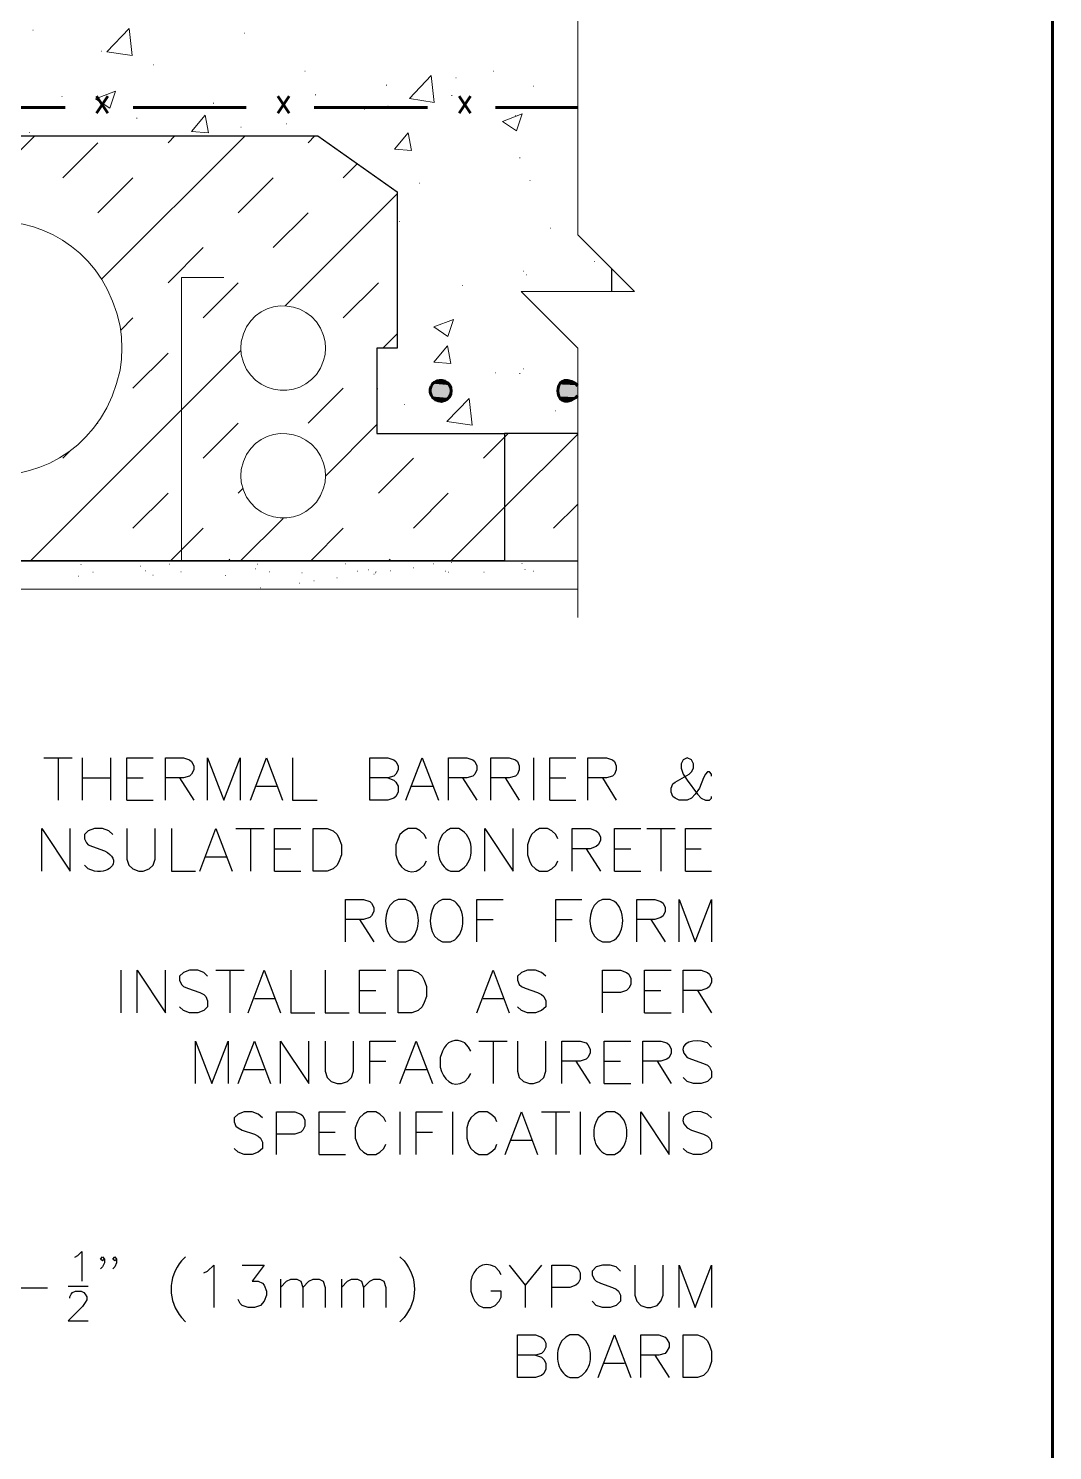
# Model space of a CAD drawing. Header units: millimetres. Extents: x 14 to 201, y 16 to 268.
# Drawn here: x 143.9 to 201.3, y 80.2 to 159.9 of the extents above; entities that cross this region are included whole.
import ezdxf

# ---------------------------------------------------------------- set-up
doc = ezdxf.new("R2010")
doc.units = ezdxf.units.MM
doc.header["$MEASUREMENT"] = 0
doc.layers.get('0').update_dxf_attribs({"linetype": 'CONTINUOUS'})

msp = doc.modelspace()

# ---------------------------------------------------------------- hatches: boundary and pattern name
at = {"true_color": 0x000007}
for points in [[(166.455, 139.848), (167.598, 139.742), (166.412, 139.742)], [(166.412, 139.742), (167.598, 139.636), (166.412, 139.636)], [(166.412, 139.742), (167.598, 139.742), (167.598, 139.636)], [(166.412, 139.636), (167.598, 139.531), (166.412, 139.531)], [(166.412, 139.636), (167.598, 139.636), (167.598, 139.531)], [(166.412, 139.531), (167.555, 139.425), (166.455, 139.425)], [(166.412, 139.531), (167.598, 139.531), (167.555, 139.425)], [(166.497, 139.954), (167.555, 139.848), (166.455, 139.848)], [(166.455, 139.848), (167.555, 139.848), (167.598, 139.742)], [(166.56, 140.039), (167.513, 139.954), (166.497, 139.954)], [(166.497, 139.954), (167.513, 139.954), (167.555, 139.848)], [(166.645, 140.102), (167.449, 140.039), (166.56, 140.039)], [(166.56, 140.039), (167.449, 140.039), (167.513, 139.954)], [(166.73, 140.166), (167.365, 140.102), (166.645, 140.102)], [(166.645, 140.102), (167.365, 140.102), (167.449, 140.039)], [(166.836, 140.208), (167.28, 140.166), (166.73, 140.166)], [(166.73, 140.166), (167.28, 140.166), (167.365, 140.102)], [(166.942, 140.229), (167.174, 140.208), (166.836, 140.208)], [(166.836, 140.208), (167.174, 140.208), (167.28, 140.166)], [(166.942, 140.229), (167.069, 140.229), (167.174, 140.208)], [(173.567, 139.742), (174.688, 139.636), (173.546, 139.636)], [(173.546, 139.636), (174.688, 139.531), (173.567, 139.531)], [(173.546, 139.636), (174.688, 139.636), (174.688, 139.531)], [(173.588, 139.848), (174.688, 139.742), (173.567, 139.742)], [(173.567, 139.742), (174.688, 139.742), (174.688, 139.636)], [(173.567, 139.531), (174.688, 139.425), (173.588, 139.425)], [(173.567, 139.531), (174.688, 139.531), (174.688, 139.425)], [(173.63, 139.912), (174.688, 139.848), (173.588, 139.848)], [(173.588, 139.848), (174.688, 139.848), (174.688, 139.742)], [(173.651, 139.954), (174.688, 139.912), (173.63, 139.912)], [(173.63, 139.912), (174.688, 139.912), (174.688, 139.848)], [(173.672, 139.996), (174.646, 139.954), (173.651, 139.954)], [(173.651, 139.954), (174.646, 139.954), (174.688, 139.912)], [(173.672, 139.996), (174.625, 139.996), (174.646, 139.954)], [(173.715, 140.039), (174.625, 139.996), (173.672, 139.996)], [(173.757, 140.081), (174.583, 140.039), (173.715, 140.039)], [(173.715, 140.039), (174.583, 140.039), (174.625, 139.996)], [(173.799, 140.123), (174.54, 140.081), (173.757, 140.081)], [(173.757, 140.081), (174.54, 140.081), (174.583, 140.039)], [(173.842, 140.145), (174.498, 140.123), (173.799, 140.123)], [(173.799, 140.123), (174.498, 140.123), (174.54, 140.081)], [(173.905, 140.187), (174.456, 140.145), (173.842, 140.145)], [(173.842, 140.145), (174.456, 140.145), (174.498, 140.123)], [(173.948, 140.208), (174.392, 140.187), (173.905, 140.187)], [(173.905, 140.187), (174.392, 140.187), (174.456, 140.145)], [(173.948, 140.208), (174.35, 140.208), (174.392, 140.187)], [(174.075, 140.229), (174.265, 140.208), (174.011, 140.208)], [(174.075, 140.229), (174.244, 140.229), (174.265, 140.208)], [(166.455, 139.425), (167.513, 139.319), (166.497, 139.319)], [(166.455, 139.425), (167.555, 139.425), (167.513, 139.319)], [(166.497, 139.319), (167.449, 139.234), (166.56, 139.234)], [(166.497, 139.319), (167.513, 139.319), (167.449, 139.234)], [(166.56, 139.234), (167.365, 139.171), (166.645, 139.171)], [(166.56, 139.234), (167.449, 139.234), (167.365, 139.171)], [(166.645, 139.171), (167.28, 139.107), (166.73, 139.107)], [(166.645, 139.171), (167.365, 139.171), (167.28, 139.107)], [(166.73, 139.107), (167.174, 139.065), (166.836, 139.065)], [(166.73, 139.107), (167.28, 139.107), (167.174, 139.065)], [(166.836, 139.065), (167.069, 139.044), (166.942, 139.044)], [(166.836, 139.065), (167.174, 139.065), (167.069, 139.044)], [(173.588, 139.425), (174.688, 139.361), (173.63, 139.361)], [(173.588, 139.425), (174.688, 139.425), (174.688, 139.361)], [(173.63, 139.361), (174.646, 139.319), (173.651, 139.319)], [(173.63, 139.361), (174.688, 139.361), (174.646, 139.319)], [(173.651, 139.319), (174.625, 139.277), (173.672, 139.277)], [(173.651, 139.319), (174.646, 139.319), (174.625, 139.277)], [(173.672, 139.277), (174.583, 139.234), (173.715, 139.234)], [(173.672, 139.277), (174.625, 139.277), (174.583, 139.234)], [(173.715, 139.234), (174.54, 139.192), (173.757, 139.192)], [(173.715, 139.234), (174.583, 139.234), (174.54, 139.192)], [(173.757, 139.192), (174.498, 139.15), (173.799, 139.15)], [(173.757, 139.192), (174.54, 139.192), (174.498, 139.15)], [(173.799, 139.15), (174.456, 139.129), (173.842, 139.129)], [(173.799, 139.15), (174.498, 139.15), (174.456, 139.129)], [(173.842, 139.129), (174.392, 139.086), (173.905, 139.086)], [(173.842, 139.129), (174.456, 139.129), (174.392, 139.086)], [(173.905, 139.086), (174.35, 139.065), (173.948, 139.065)], [(173.905, 139.086), (174.392, 139.086), (174.35, 139.065)], [(174.011, 139.065), (174.244, 139.044), (174.075, 139.044)], [(174.011, 139.065), (174.265, 139.065), (174.244, 139.044)]]:
    msp.add_hatch(color=0, dxfattribs=at).paths.add_polyline_path(points)

# ---------------------------------------------------------------- linework, layer by layer
at = {"color": 0, "linetype": 'Continuous', "lineweight": 60, "true_color": 0x000007}
for p, q in [((201.295, 264.541), (201.295, 55.414)), ((145.965, 155.512), (139.615, 155.512)), ((148.357, 155.194), (147.722, 156.147)), ((147.722, 155.194), (148.357, 156.147)), ((156.104, 155.512), (149.775, 155.512)), ((158.517, 155.194), (157.882, 156.147)), ((157.882, 155.194), (158.517, 156.147)), ((166.264, 155.512), (159.914, 155.512)), ((168.677, 155.194), (168.042, 156.147)), ((168.042, 155.194), (168.677, 156.147)), ((174.688, 155.512), (170.074, 155.512)), ((174.667, 139.912), (174.561, 140.039)), ((174.561, 139.234), (174.667, 139.361))]:
    msp.add_line(p, q, dxfattribs=at)
at = {"color": 0, "linetype": 'Continuous', "lineweight": 15, "true_color": 0x656565}
for p, q in [((144.145, 159.851), (144.166, 159.851)), ((148.294, 158.644), (149.542, 159.935)), ((149.712, 158.432), (149.542, 159.935)), ((155.998, 159.681), (156.019, 159.681)), ((147.976, 158.665), (147.997, 158.665)), ((148.294, 158.644), (149.712, 158.432)), ((150.897, 157.903), (150.918, 157.903)), ((159.385, 157.543), (159.406, 157.543)), ((165.248, 156.019), (166.476, 157.311)), ((166.645, 155.787), (166.476, 157.311)), ((167.852, 157.184), (167.873, 157.184)), ((169.968, 157.543), (169.989, 157.543)), ((147.659, 155.998), (148.78, 156.422)), ((148.463, 155.469), (148.78, 156.422)), ((159.978, 156.231), (159.999, 156.231)), ((163.957, 156.76), (163.978, 156.76)), ((172.212, 156.718), (172.233, 156.718)), ((145.775, 156.125), (145.796, 156.125)), ((147.659, 155.998), (148.463, 155.469)), ((154.263, 155.765), (154.284, 155.765)), ((164.042, 155.596), (164.063, 155.596)), ((165.248, 156.019), (166.645, 155.787)), ((167.619, 156.189), (167.64, 156.189)), ((149.966, 154.919), (149.987, 154.919)), ((153.035, 154.178), (153.797, 155.088)), ((153.987, 154.093), (153.797, 155.088)), ((162.729, 155.427), (162.751, 155.427)), ((170.476, 154.728), (171.577, 155.152)), ((170.476, 154.728), (171.259, 154.199)), ((171.196, 155.067), (171.217, 155.067)), ((171.259, 154.199), (171.577, 155.152)), ((138.642, 148.336), (144.251, 153.924)), ((143.933, 154.114), (143.954, 154.114)), ((147.997, 145.902), (156.041, 153.924)), ((151.723, 153.543), (152.104, 153.924)), ((153.035, 154.178), (153.987, 154.093)), ((155.808, 154.411), (155.829, 154.411)), ((158.369, 154.601), (158.39, 154.601)), ((159.575, 153.543), (159.956, 153.924)), ((164.423, 153.183), (165.185, 154.093)), ((165.375, 153.098), (165.185, 154.093)), ((145.838, 151.574), (147.786, 153.543)), ((164.423, 153.183), (165.375, 153.098)), ((161.544, 151.574), (162.327, 152.358)), ((171.429, 152.696), (171.45, 152.696)), ((147.786, 149.606), (149.754, 151.574)), ((155.66, 149.606), (157.607, 151.574)), ((158.284, 144.399), (164.571, 150.685)), ((165.798, 151.278), (165.82, 151.278)), ((172, 151.426), (172.021, 151.426)), ((157.607, 147.659), (159.575, 149.606)), ((164.698, 149.119), (164.719, 149.119)), ((173.165, 148.759), (173.186, 148.759)), ((151.723, 145.69), (153.691, 147.659)), ((175.62, 146.875), (175.641, 146.875)), ((171.64, 146.346), (171.662, 146.346)), ((171.81, 146.135), (171.831, 146.135)), ((153.691, 143.722), (155.66, 145.69)), ((161.544, 143.722), (163.512, 145.69)), ((168.233, 145.542), (168.254, 145.542)), ((149.077, 143.044), (149.754, 143.722)), ((166.624, 143.214), (167.725, 143.637)), ((167.407, 142.684), (167.725, 143.637)), ((163.766, 142.028), (164.571, 142.833)), ((166.624, 143.214), (167.407, 142.684)), ((144.018, 130.111), (155.808, 141.901)), ((166.624, 141.245), (167.386, 142.155)), ((167.576, 141.16), (167.386, 142.155)), ((149.754, 139.785), (151.723, 141.753)), ((166.624, 141.245), (167.576, 141.16)), ((170.074, 140.652), (170.095, 140.652)), ((171.429, 140.61), (171.45, 140.61)), ((171.619, 140.864), (171.64, 140.864)), ((159.575, 137.816), (161.544, 139.785)), ((163.47, 139.742), (163.491, 139.742)), ((166.582, 140.081), (166.603, 140.081)), ((167.471, 140.081), (167.492, 140.081)), ((164.952, 138.874), (164.973, 138.874)), ((167.344, 137.922), (168.592, 139.213)), ((168.762, 137.71), (168.592, 139.213)), ((167.344, 137.922), (168.762, 137.71)), ((173.419, 138.515), (173.44, 138.515)), ((147.764, 137.795), (147.786, 137.816)), ((153.691, 135.869), (155.66, 137.816)), ((160.57, 134.874), (163.428, 137.753)), ((170.582, 137.033), (170.794, 137.245)), ((170.582, 133.117), (174.688, 137.202)), ((169.397, 135.869), (170.582, 137.033)), ((145.838, 135.869), (146.219, 136.25)), ((163.512, 133.9), (165.481, 135.869)), ((155.66, 133.9), (155.914, 134.154)), ((149.754, 131.932), (151.723, 133.9)), ((165.481, 131.932), (167.428, 133.9)), ((167.576, 130.111), (170.582, 133.117)), ((173.334, 131.932), (174.688, 133.286)), ((155.787, 130.111), (158.178, 132.482)), ((151.871, 130.111), (153.691, 131.932)), ((159.724, 130.111), (161.544, 131.932)), ((155.109, 130.111), (155.194, 130.196)), ((161.671, 129.942), (161.692, 129.942)), ((164.084, 130.111), (164.169, 130.196)), ((166.603, 129.942), (166.624, 129.942)), ((167.598, 130.006), (167.619, 130.006)), ((168.423, 130.111), (168.444, 130.111)), ((171.556, 129.963), (171.577, 129.963)), ((146.706, 129.244), (146.727, 129.244)), ((146.833, 129.9), (146.854, 129.9)), ((147.51, 129.477), (147.532, 129.477)), ((150.177, 129.815), (150.199, 129.815)), ((150.453, 129.54), (150.474, 129.54)), ((150.876, 129.307), (150.897, 129.307)), ((151.786, 129.921), (151.807, 129.921)), ((152.442, 129.498), (152.463, 129.498)), ((154.94, 129.286), (154.961, 129.286)), ((156.612, 129.667), (156.633, 129.667)), ((156.718, 129.921), (156.739, 129.921)), ((157.395, 129.498), (157.416, 129.498)), ((159.216, 129.434), (159.237, 129.434)), ((161.184, 129.159), (161.205, 129.159)), ((162.327, 129.519), (162.348, 129.519)), ((162.962, 129.604), (162.983, 129.604)), ((163.258, 129.35), (163.28, 129.35)), ((163.343, 129.434), (163.364, 129.434)), ((163.364, 129.498), (163.385, 129.498)), ((164.169, 129.54), (164.19, 129.54)), ((165.46, 129.709), (165.481, 129.709)), ((167.28, 129.519), (167.301, 129.519)), ((167.428, 129.477), (167.449, 129.477)), ((169.418, 129.477), (169.439, 129.477)), ((171.725, 129.625), (171.746, 129.625)), ((172.212, 129.519), (172.233, 129.519)), ((156.908, 128.588), (156.93, 128.588)), ((159.067, 128.863), (159.089, 128.863)), ((159.893, 128.99), (159.914, 128.99))]:
    msp.add_line(p, q, dxfattribs=at)
at = {"color": 0, "linetype": 'Continuous', "lineweight": 25, "true_color": 0x000007}
for p, q in [((176.572, 146.473), (176.572, 145.203)), ((114.681, 130.111), (174.688, 130.111)), ((144.759, 119.062), (146.346, 119.062)), ((145.563, 119.062), (145.563, 116.692)), ((146.918, 119.062), (146.918, 116.692)), ((148.505, 119.062), (148.505, 116.692)), ((172.212, 119.062), (172.212, 116.692)), ((146.918, 117.941), (148.505, 117.941)), ((149.416, 117.941), (150.326, 117.941)), ((152.358, 117.941), (153.162, 116.692)), ((156.676, 117.475), (157.798, 117.475)), ((165.396, 117.475), (166.539, 117.475)), ((168.233, 117.941), (169.037, 116.692)), ((170.625, 117.941), (171.408, 116.692)), ((173.122, 117.941), (174.011, 117.941)), ((176.064, 117.941), (176.848, 116.692)), ((149.416, 116.692), (150.897, 116.692)), ((173.122, 116.692), (174.583, 116.692)), ((155.533, 115.104), (157.12, 115.104)), ((156.337, 115.104), (156.337, 112.712)), ((178.562, 115.104), (180.15, 115.104)), ((179.345, 115.104), (179.345, 112.712)), ((153.839, 113.517), (154.982, 113.517)), ((157.692, 113.961), (158.602, 113.961)), ((175.154, 113.961), (175.959, 112.712)), ((176.742, 113.961), (177.652, 113.961)), ((180.721, 113.961), (181.61, 113.961)), ((157.692, 112.712), (159.173, 112.712)), ((176.742, 112.712), (178.223, 112.712)), ((180.721, 112.712), (182.182, 112.712)), ((162.454, 110.003), (163.258, 108.754)), ((169.037, 110.003), (169.947, 110.003)), ((173.461, 110.003), (174.371, 110.003)), ((178.774, 110.003), (179.578, 108.754)), ((149.077, 107.167), (149.077, 104.775)), ((154.411, 107.167), (155.998, 107.167)), ((155.194, 107.167), (155.194, 104.775)), ((162.454, 106.024), (163.364, 106.024)), ((178.435, 106.024), (179.345, 106.024)), ((181.398, 106.024), (182.182, 104.775)), ((156.57, 105.579), (157.692, 105.579)), ((169.376, 105.579), (170.498, 105.579)), ((162.454, 104.775), (163.936, 104.775)), ((178.435, 104.775), (179.917, 104.775)), ((169.143, 103.187), (170.73, 103.187)), ((169.947, 103.187), (169.947, 100.817)), ((163.026, 102.066), (163.936, 102.066)), ((174.583, 102.066), (175.387, 100.817)), ((176.17, 102.066), (177.08, 102.066)), ((179.134, 102.066), (179.917, 100.817)), ((155.998, 101.6), (157.12, 101.6)), ((165.058, 101.6), (166.201, 101.6)), ((176.17, 100.817), (177.652, 100.817)), ((164.719, 99.229), (164.719, 96.837)), ((167.661, 99.229), (167.661, 96.837)), ((172.657, 99.229), (174.244, 99.229)), ((173.461, 99.229), (173.461, 96.837)), ((174.816, 99.229), (174.816, 96.837)), ((160.189, 98.086), (161.1, 98.086)), ((165.629, 98.086), (166.539, 98.086)), ((170.963, 97.642), (172.085, 97.642)), ((160.189, 96.837), (161.671, 96.837)), ((152.696, 91.101), (152.485, 90.868)), ((164.719, 91.101), (164.952, 90.868)), ((172.657, 90.636), (171.746, 89.514)), ((146.135, 89.45), (147.257, 89.45)), ((158.03, 89.852), (158.03, 88.265)), ((161.438, 89.852), (161.438, 88.265)), ((152.485, 87.693), (152.696, 87.461)), ((164.952, 87.693), (164.719, 87.461)), ((179.007, 85.577), (179.811, 84.328)), ((176.17, 85.132), (177.313, 85.132))]:
    msp.add_line(p, q, dxfattribs=at)
at = {"color": 0, "linetype": 'Continuous', "lineweight": 15, "true_color": 0x000007}
msp.add_line((124.608, 128.524), (174.688, 128.524), dxfattribs=at)
for points in [[(174.688, 126.937), (174.688, 142.028), (171.513, 145.203), (177.863, 145.203), (174.688, 148.378), (174.688, 166.349)], [(154.855, 145.987), (152.485, 145.987), (152.485, 130.111)], [(149.14, 142.028), (149.119, 142.642), (149.035, 143.256)], [(160.549, 142.028), (160.528, 142.388), (160.443, 142.727)], [(149.035, 140.801), (149.119, 141.415), (149.14, 142.028), (149.14, 142.028)], [(155.829, 142.388), (155.808, 142.028), (155.829, 141.669)], [(160.443, 141.33), (160.528, 141.669), (160.549, 142.028), (160.549, 142.028)], [(160.549, 134.874), (160.528, 135.234), (160.443, 135.573)], [(155.829, 135.234), (155.808, 134.874), (155.829, 134.514)], [(160.443, 134.176), (160.528, 134.514), (160.549, 134.874), (160.549, 134.874)]]:
    msp.add_lwpolyline(points, dxfattribs=at)
at = {"color": 0, "linetype": 'Continuous', "lineweight": 25, "true_color": 0x000007}
for points in [[(114.681, 128.82), (114.681, 147.574), (121.031, 153.924), (160.126, 153.924), (164.571, 150.791), (164.571, 142.028), (163.428, 142.028), (163.428, 137.245), (170.582, 137.245), (170.582, 130.111), (114.681, 130.111)], [(174.688, 137.245), (170.582, 137.245), (170.582, 130.111), (174.688, 130.111)], [(149.416, 116.692), (149.416, 119.062), (150.897, 119.062)], [(151.574, 116.692), (151.574, 119.062), (152.591, 119.062), (152.929, 118.957), (153.035, 118.851), (153.162, 118.618), (153.162, 118.385), (153.035, 118.152), (152.929, 118.046), (152.591, 117.941), (151.574, 117.941)], [(153.945, 116.692), (153.945, 119.062), (154.855, 116.692), (155.766, 119.062), (155.766, 116.692)], [(156.337, 116.692), (157.247, 119.062), (158.136, 116.692)], [(158.708, 119.062), (158.708, 116.692), (160.084, 116.692)], [(163.026, 116.692), (163.026, 119.062), (164.042, 119.062), (164.38, 118.957), (164.486, 118.851), (164.613, 118.618), (164.613, 118.385), (164.486, 118.152), (164.38, 118.046), (164.042, 117.941), (163.026, 117.941)], [(165.058, 116.692), (165.968, 119.062), (166.878, 116.692)], [(167.449, 116.692), (167.449, 119.062), (168.466, 119.062), (168.804, 118.957), (168.91, 118.851), (169.037, 118.618), (169.037, 118.385), (168.91, 118.152), (168.804, 118.046), (168.466, 117.941), (167.449, 117.941)], [(169.82, 116.692), (169.82, 119.062), (170.836, 119.062), (171.196, 118.957), (171.302, 118.851), (171.408, 118.618), (171.408, 118.385), (171.302, 118.152), (171.196, 118.046), (170.836, 117.941), (169.82, 117.941)], [(173.122, 116.692), (173.122, 119.062), (174.583, 119.062)], [(175.26, 116.692), (175.26, 119.062), (176.297, 119.062), (176.636, 118.957), (176.742, 118.851), (176.848, 118.618), (176.848, 118.385), (176.742, 118.152), (176.636, 118.046), (176.297, 117.941), (175.26, 117.941)], [(182.182, 118.046), (182.182, 118.152), (182.076, 118.279), (181.949, 118.279), (181.843, 118.152), (181.737, 117.941), (181.504, 117.369), (181.271, 117.03), (181.06, 116.798), (180.827, 116.692), (180.361, 116.692), (180.15, 116.798), (180.023, 116.903), (179.917, 117.136), (179.917, 117.369), (180.023, 117.602), (180.15, 117.708), (180.933, 118.152), (181.06, 118.279), (181.166, 118.491), (181.166, 118.724), (181.06, 118.957), (180.827, 119.062), (180.594, 118.957), (180.488, 118.724), (180.488, 118.491), (180.594, 118.152), (180.827, 117.814), (181.398, 117.03), (181.61, 116.798), (181.843, 116.692), (182.076, 116.692), (182.182, 116.798), (182.182, 116.903)], [(164.042, 117.941), (164.38, 117.814), (164.486, 117.708), (164.613, 117.475), (164.613, 117.136), (164.486, 116.903), (164.38, 116.798), (164.042, 116.692), (163.026, 116.692)], [(144.653, 112.712), (144.653, 115.104), (146.241, 112.712), (146.241, 115.104)], [(148.632, 114.766), (148.4, 114.977), (148.061, 115.104), (147.595, 115.104), (147.257, 114.977), (147.045, 114.766), (147.045, 114.533), (147.151, 114.3), (147.257, 114.194), (147.489, 114.088), (148.167, 113.855)], [(149.416, 115.104), (149.416, 113.39), (149.521, 113.051), (149.754, 112.839), (150.093, 112.712), (150.326, 112.712), (150.664, 112.839), (150.897, 113.051), (151.003, 113.39), (151.003, 115.104)], [(151.913, 115.104), (151.913, 112.712), (153.268, 112.712)], [(153.501, 112.712), (154.411, 115.104), (155.321, 112.712)], [(157.692, 112.712), (157.692, 115.104), (159.173, 115.104)], [(166.201, 114.533), (166.074, 114.766), (165.862, 114.977), (165.629, 115.104), (165.185, 115.104), (164.952, 114.977), (164.719, 114.766), (164.613, 114.533), (164.486, 114.194), (164.486, 113.623)], [(167.555, 115.104), (167.323, 114.977), (167.111, 114.766)], [(168.233, 114.977), (168.021, 115.104), (167.555, 115.104), (167.555, 115.104)], [(169.482, 112.712), (169.482, 115.104), (171.069, 112.712), (171.069, 115.104)], [(173.567, 114.533), (173.461, 114.766), (173.228, 114.977), (172.995, 115.104), (172.551, 115.104), (172.318, 114.977), (172.085, 114.766), (171.979, 114.533), (171.873, 114.194), (171.873, 113.623), (171.979, 113.284), (172.085, 113.051), (172.318, 112.839), (172.551, 112.712), (172.995, 112.712), (173.228, 112.839), (173.461, 113.051), (173.567, 113.284)], [(174.371, 112.712), (174.371, 115.104), (175.387, 115.104), (175.726, 114.977), (175.832, 114.871), (175.959, 114.639), (175.959, 114.427), (175.832, 114.194), (175.726, 114.088), (175.387, 113.961), (174.371, 113.961)], [(176.742, 112.712), (176.742, 115.104), (178.223, 115.104)], [(180.721, 112.712), (180.721, 115.104), (182.182, 115.104)], [(165.862, 112.839), (166.074, 113.051), (166.201, 113.284)], [(147.595, 112.712), (147.257, 112.839), (147.045, 113.051)], [(167.555, 112.712), (168.021, 112.712), (168.233, 112.839)], [(161.671, 108.754), (161.671, 111.125), (162.687, 111.125), (163.026, 111.019), (163.132, 110.913), (163.258, 110.68), (163.258, 110.448), (163.132, 110.215), (163.026, 110.109), (162.687, 110.003), (161.671, 110.003)], [(164.613, 111.125), (164.38, 111.019), (164.148, 110.786)], [(165.291, 111.019), (165.058, 111.125), (164.613, 111.125), (164.613, 111.125)], [(167.111, 111.125), (166.878, 111.019), (166.645, 110.786)], [(167.788, 111.019), (167.555, 111.125), (167.111, 111.125), (167.111, 111.125)], [(169.037, 108.754), (169.037, 111.125), (170.498, 111.125)], [(173.461, 108.754), (173.461, 111.125), (174.921, 111.125)], [(176.064, 111.125), (175.832, 111.019), (175.599, 110.786)], [(176.742, 111.019), (176.509, 111.125), (176.064, 111.125), (176.064, 111.125)], [(177.991, 108.754), (177.991, 111.125), (179.007, 111.125), (179.345, 111.019), (179.472, 110.913), (179.578, 110.68), (179.578, 110.448), (179.472, 110.215), (179.345, 110.109), (179.007, 110.003), (177.991, 110.003)], [(180.361, 108.754), (180.361, 111.125), (181.271, 108.754), (182.182, 111.125), (182.182, 108.754)], [(164.613, 108.754), (165.058, 108.754), (165.291, 108.86)], [(167.111, 108.754), (167.555, 108.754), (167.788, 108.86)], [(176.064, 108.754), (176.509, 108.754), (176.742, 108.86)], [(149.987, 104.775), (149.987, 107.167), (151.574, 104.775), (151.574, 107.167)], [(153.945, 106.828), (153.734, 107.04), (153.395, 107.167), (152.929, 107.167), (152.591, 107.04), (152.358, 106.828), (152.358, 106.595), (152.485, 106.362), (152.591, 106.257), (152.823, 106.151), (153.501, 105.918), (153.734, 105.791), (153.839, 105.685), (153.945, 105.452), (153.945, 105.114), (153.734, 104.902), (153.395, 104.775), (152.929, 104.775), (152.591, 104.902), (152.358, 105.114)], [(156.21, 104.775), (157.12, 107.167), (158.03, 104.775)], [(158.602, 107.167), (158.602, 104.775), (159.956, 104.775)], [(160.528, 107.167), (160.528, 104.775), (161.883, 104.775)], [(162.454, 104.775), (162.454, 107.167), (163.936, 107.167)], [(169.037, 104.775), (169.947, 107.167), (170.836, 104.775)], [(172.889, 106.828), (172.657, 107.04), (172.318, 107.167), (171.873, 107.167), (171.535, 107.04), (171.302, 106.828), (171.302, 106.595), (171.408, 106.362), (171.535, 106.257), (171.746, 106.151), (172.424, 105.918), (172.657, 105.791), (172.784, 105.685), (172.889, 105.452), (172.889, 105.114), (172.657, 104.902), (172.318, 104.775), (171.873, 104.775), (171.535, 104.902), (171.302, 105.114)], [(176.064, 104.775), (176.064, 107.167), (177.08, 107.167), (177.419, 107.04), (177.546, 106.934), (177.652, 106.701), (177.652, 106.362), (177.546, 106.151), (177.419, 106.024), (177.08, 105.918), (176.064, 105.918)], [(178.435, 104.775), (178.435, 107.167), (179.917, 107.167)], [(180.594, 104.775), (180.594, 107.167), (181.61, 107.167), (181.949, 107.04), (182.076, 106.934), (182.182, 106.701), (182.182, 106.489), (182.076, 106.257), (181.949, 106.151), (181.61, 106.024), (180.594, 106.024)], [(153.268, 100.817), (153.268, 103.187), (154.178, 100.817), (155.088, 103.187), (155.088, 100.817)], [(155.66, 100.817), (156.57, 103.187), (157.459, 100.817)], [(158.03, 100.817), (158.03, 103.187), (159.618, 100.817), (159.618, 103.187)], [(160.528, 103.187), (160.528, 101.494), (160.634, 101.155), (160.867, 100.923), (161.205, 100.817), (161.438, 100.817), (161.777, 100.923), (162.01, 101.155), (162.116, 101.494), (162.116, 103.187)], [(163.026, 100.817), (163.026, 103.187), (164.486, 103.187)], [(164.719, 100.817), (165.629, 103.187), (166.539, 100.817)], [(168.698, 102.616), (168.571, 102.849), (168.36, 103.082)], [(171.302, 103.187), (171.302, 101.494), (171.408, 101.155), (171.64, 100.923), (171.979, 100.817), (172.212, 100.817), (172.551, 100.923), (172.784, 101.155), (172.889, 101.494), (172.889, 103.187)], [(173.799, 100.817), (173.799, 103.187), (174.816, 103.187), (175.154, 103.082), (175.26, 102.976), (175.387, 102.743), (175.387, 102.51), (175.26, 102.277), (175.154, 102.171), (174.816, 102.066), (173.799, 102.066)], [(176.17, 100.817), (176.17, 103.187), (177.652, 103.187)], [(178.329, 100.817), (178.329, 103.187), (179.345, 103.187), (179.684, 103.082), (179.811, 102.976), (179.917, 102.743), (179.917, 102.51), (179.811, 102.277), (179.684, 102.171), (179.345, 102.066), (178.329, 102.066)], [(182.182, 102.849), (181.949, 103.082), (181.61, 103.187)], [(167.111, 102.616), (166.984, 102.277), (166.984, 101.727)], [(180.827, 102.277), (181.06, 102.171), (181.737, 101.939), (181.949, 101.833), (182.076, 101.727), (182.182, 101.494), (182.182, 101.155), (181.949, 100.923), (181.61, 100.817), (181.166, 100.817), (180.827, 100.923), (180.594, 101.155)], [(168.36, 100.923), (168.571, 101.155), (168.698, 101.367)], [(157.014, 98.891), (156.782, 99.102), (156.443, 99.229), (155.998, 99.229), (155.66, 99.102), (155.427, 98.891), (155.427, 98.658), (155.533, 98.425), (155.66, 98.319), (155.871, 98.192), (156.57, 97.98), (156.782, 97.853), (156.908, 97.748), (157.014, 97.515), (157.014, 97.176), (156.782, 96.964), (156.443, 96.837), (155.998, 96.837), (155.66, 96.964), (155.427, 97.176)], [(157.798, 96.837), (157.798, 99.229), (158.835, 99.229), (159.173, 99.102), (159.279, 98.996), (159.385, 98.764), (159.385, 98.425), (159.279, 98.192), (159.173, 98.086), (158.835, 97.98), (157.798, 97.98)], [(160.189, 96.837), (160.189, 99.229), (161.671, 99.229)], [(163.936, 98.658), (163.809, 98.891), (163.597, 99.102), (163.364, 99.229), (162.899, 99.229), (162.687, 99.102), (162.454, 98.891), (162.348, 98.658), (162.221, 98.319), (162.221, 97.748), (162.348, 97.409), (162.454, 97.176), (162.687, 96.964), (162.899, 96.837), (163.364, 96.837), (163.597, 96.964), (163.809, 97.176), (163.936, 97.409)], [(165.629, 96.837), (165.629, 99.229), (167.111, 99.229)], [(170.159, 98.658), (170.053, 98.891), (169.82, 99.102), (169.609, 99.229), (169.143, 99.229), (168.91, 99.102), (168.698, 98.891), (168.571, 98.658), (168.466, 98.319), (168.466, 97.748), (168.571, 97.409), (168.698, 97.176), (168.91, 96.964), (169.143, 96.837), (169.609, 96.837), (169.82, 96.964), (170.053, 97.176), (170.159, 97.409)], [(170.625, 96.837), (171.535, 99.229), (172.424, 96.837)], [(176.297, 99.229), (176.064, 99.102), (175.832, 98.891)], [(176.975, 99.102), (176.742, 99.229), (176.297, 99.229), (176.297, 99.229)], [(178.223, 96.837), (178.223, 99.229), (179.811, 96.837), (179.811, 99.229)], [(182.182, 98.891), (181.949, 99.102), (181.61, 99.229)], [(180.827, 98.319), (181.06, 98.192), (181.737, 97.98), (181.949, 97.853), (182.076, 97.748), (182.182, 97.515), (182.182, 97.176), (181.949, 96.964), (181.61, 96.837), (181.166, 96.837), (180.827, 96.964), (180.594, 97.176)], [(176.297, 96.837), (176.742, 96.837), (176.975, 96.964)], [(127.635, 94.7), (136.165, 89.366), (144.97, 89.366)], [(146.495, 91.08), (146.664, 91.165), (146.897, 91.398), (146.897, 89.725)], [(148.167, 90.974), (148.061, 90.868), (147.934, 90.974), (148.061, 91.101), (148.167, 90.974), (148.167, 90.763), (148.061, 90.53), (147.934, 90.424)], [(148.844, 90.974), (148.738, 90.868), (148.632, 90.974), (148.738, 91.101), (148.844, 90.974), (148.844, 90.763), (148.738, 90.53), (148.632, 90.424)], [(153.734, 90.191), (153.945, 90.297), (154.284, 90.636), (154.284, 88.265)], [(155.871, 90.636), (157.12, 90.636), (156.443, 89.725), (156.782, 89.725), (157.014, 89.62), (157.12, 89.514), (157.247, 89.175), (157.247, 88.942), (157.12, 88.604), (156.908, 88.371), (156.57, 88.265), (156.21, 88.265), (155.871, 88.371), (155.766, 88.477), (155.66, 88.709)], [(170.392, 90.085), (170.286, 90.297), (170.053, 90.53)], [(170.836, 90.636), (171.746, 89.514), (171.746, 88.265)], [(173.228, 88.265), (173.228, 90.636), (174.244, 90.636), (174.583, 90.53), (174.71, 90.424), (174.816, 90.191), (174.816, 89.852), (174.71, 89.62), (174.583, 89.514), (174.244, 89.387), (173.228, 89.387)], [(177.08, 90.297), (176.848, 90.53), (176.509, 90.636), (176.064, 90.636), (175.726, 90.53), (175.493, 90.297), (175.493, 90.085), (175.599, 89.852), (175.726, 89.725), (175.959, 89.62), (176.636, 89.387), (176.848, 89.281), (176.975, 89.175), (177.08, 88.942), (177.08, 88.604), (176.848, 88.371), (176.509, 88.265), (176.064, 88.265), (175.726, 88.371), (175.493, 88.604)], [(177.885, 90.636), (177.885, 88.942), (177.991, 88.604), (178.223, 88.371), (178.562, 88.265), (178.774, 88.265), (179.134, 88.371), (179.345, 88.604), (179.472, 88.942), (179.472, 90.636)], [(180.361, 88.265), (180.361, 90.636), (181.271, 88.265), (182.182, 90.636), (182.182, 88.265)], [(158.03, 89.387), (158.369, 89.725), (158.602, 89.852), (158.941, 89.852), (159.173, 89.725), (159.279, 89.387), (159.279, 88.265)], [(159.279, 89.387), (159.618, 89.725), (159.851, 89.852), (160.189, 89.852), (160.422, 89.725), (160.528, 89.387), (160.528, 88.265)], [(161.438, 89.387), (161.777, 89.725), (162.01, 89.852), (162.348, 89.852), (162.56, 89.725), (162.687, 89.387), (162.687, 88.265)], [(162.687, 89.387), (163.026, 89.725), (163.258, 89.852), (163.597, 89.852), (163.809, 89.725), (163.936, 89.387), (163.936, 88.265)], [(168.698, 89.725), (168.698, 89.175), (168.804, 88.836), (168.91, 88.604), (169.143, 88.371), (169.376, 88.265), (169.82, 88.265), (170.053, 88.371), (170.286, 88.604), (170.392, 88.836), (170.392, 89.175), (169.82, 89.175)], [(146.219, 88.773), (146.219, 88.858), (146.304, 89.006), (146.368, 89.09), (146.537, 89.175), (146.854, 89.175), (147.003, 89.09), (147.087, 89.006), (147.172, 88.858), (147.172, 88.688), (147.087, 88.54), (146.939, 88.307), (146.135, 87.503), (147.257, 87.503)], [(171.302, 84.328), (171.302, 86.72), (172.318, 86.72), (172.657, 86.593), (172.784, 86.487), (172.889, 86.254), (172.889, 86.042), (172.784, 85.81), (172.657, 85.683), (172.318, 85.577), (171.302, 85.577)], [(174.244, 86.72), (174.011, 86.593), (173.799, 86.381)], [(174.921, 86.593), (174.71, 86.72), (174.244, 86.72), (174.244, 86.72)], [(175.832, 84.328), (176.742, 86.72), (177.652, 84.328)], [(178.223, 84.328), (178.223, 86.72), (179.239, 86.72), (179.578, 86.593), (179.684, 86.487), (179.811, 86.254), (179.811, 86.042), (179.684, 85.81), (179.578, 85.683), (179.239, 85.577), (178.223, 85.577)], [(172.318, 85.577), (172.657, 85.471), (172.784, 85.344), (172.889, 85.132), (172.889, 84.794), (172.784, 84.561), (172.657, 84.455), (172.318, 84.328), (171.302, 84.328)], [(174.244, 84.328), (174.71, 84.328), (174.921, 84.455)]]:
    msp.add_lwpolyline(points, dxfattribs=at)
at = {"color": 0, "linetype": 'Continuous', "lineweight": 60, "true_color": 0x000007}
for points in [[(166.476, 139.891), (166.412, 139.721), (166.412, 139.552), (166.476, 139.383), (166.56, 139.234), (166.709, 139.129), (166.878, 139.065), (167.047, 139.044), (167.217, 139.086), (167.365, 139.171), (167.492, 139.298), (167.576, 139.467), (167.598, 139.636)], [(167.598, 139.636), (167.576, 139.806), (167.492, 139.975)]]:
    msp.add_lwpolyline(points, dxfattribs=at)
at = {"color": 0, "linetype": 'Continuous', "lineweight": 25, "true_color": 0x000007}
for points in [[(159.851, 112.712), (159.851, 115.104), (160.634, 115.104), (160.973, 114.977), (161.205, 114.766), (161.311, 114.533), (161.438, 114.194), (161.438, 113.623), (161.311, 113.284), (161.205, 113.051), (160.973, 112.839), (160.634, 112.712)], [(164.613, 104.775), (164.613, 107.167), (165.396, 107.167), (165.735, 107.04), (165.968, 106.828), (166.074, 106.595), (166.201, 106.257), (166.201, 105.685), (166.074, 105.346), (165.968, 105.114), (165.735, 104.902), (165.396, 104.775)], [(180.594, 84.328), (180.594, 86.72), (181.398, 86.72), (181.737, 86.593), (181.949, 86.381), (182.076, 86.148), (182.182, 85.81), (182.182, 85.238), (182.076, 84.899), (181.949, 84.667), (181.737, 84.455), (181.398, 84.328)]]:
    msp.add_lwpolyline(points, close=True, dxfattribs=at)
at = {"color": 0, "linetype": 'Continuous', "lineweight": 15, "true_color": 0x000007}
for points in [[(149.035, 143.256), (147.384, 151.286), (136.212, 151.039), (134.938, 142.939)], [(160.443, 142.727), (159.659, 145.112), (156.284, 144.889), (155.829, 142.388)], [(134.874, 141.732), (135.565, 133.179), (147.255, 132.436), (149.035, 140.801)], [(155.829, 141.669), (156.284, 139.167), (159.659, 138.945), (160.443, 141.33)], [(160.443, 135.573), (159.659, 137.958), (156.283, 137.734), (155.829, 135.234)], [(155.829, 134.514), (156.284, 132.013), (159.659, 131.791), (160.443, 134.176)]]:
    msp.add_open_spline(points, degree=3, dxfattribs=at)
at = {"color": 0, "linetype": 'Continuous', "lineweight": 60, "true_color": 0x000007}
for points in [[(167.492, 139.975), (167.221, 140.359), (166.629, 140.274), (166.476, 139.891)], [(174.561, 140.039), (173.233, 140.92), (173.233, 138.353), (174.561, 139.234)]]:
    msp.add_open_spline(points, degree=3, dxfattribs=at)
at = {"color": 0, "linetype": 'Continuous', "lineweight": 25, "true_color": 0x000007}
for points in [[(168.233, 112.839), (168.882, 113.317), (168.882, 114.5), (168.233, 114.977)], [(167.111, 114.766), (166.668, 114.147), (166.791, 113.002), (167.555, 112.712)], [(148.167, 113.855), (149.154, 113.357), (148.544, 112.546), (147.595, 112.712)], [(164.486, 113.623), (164.618, 112.963), (165.219, 112.381), (165.862, 112.839)], [(165.291, 108.86), (165.909, 109.315), (165.909, 110.564), (165.291, 111.019)], [(167.788, 108.86), (168.407, 109.315), (168.407, 110.564), (167.788, 111.019)], [(176.742, 108.86), (177.36, 109.315), (177.36, 110.564), (176.742, 111.019)], [(164.148, 110.786), (163.751, 110.17), (163.856, 108.971), (164.613, 108.754)], [(166.645, 110.786), (166.248, 110.17), (166.354, 108.971), (167.111, 108.754)], [(175.599, 110.786), (175.202, 110.17), (175.307, 108.971), (176.064, 108.754)], [(168.36, 103.082), (167.872, 103.395), (167.271, 103.156), (167.111, 102.616)], [(181.61, 103.187), (180.998, 103.28), (180.145, 102.966), (180.827, 102.277)], [(166.984, 101.727), (167.133, 101.046), (167.641, 100.514), (168.36, 100.923)], [(175.832, 98.891), (175.405, 98.237), (175.502, 97.152), (176.297, 96.837)], [(176.975, 96.964), (177.599, 97.434), (177.599, 98.632), (176.975, 99.102)], [(181.61, 99.229), (181.028, 99.332), (180.129, 98.962), (180.827, 98.319)], [(152.485, 90.868), (151.702, 89.977), (151.702, 88.585), (152.485, 87.693)], [(164.952, 90.868), (165.73, 89.9), (165.73, 88.662), (164.952, 87.693)], [(170.053, 90.53), (169.371, 90.923), (168.797, 90.425), (168.698, 89.725)], [(173.799, 86.381), (173.356, 85.762), (173.48, 84.618), (174.244, 84.328)], [(174.921, 84.455), (175.571, 84.932), (175.571, 86.116), (174.921, 86.593)]]:
    msp.add_open_spline(points, degree=3, dxfattribs=at)

doc.saveas('drawing.dxf')
